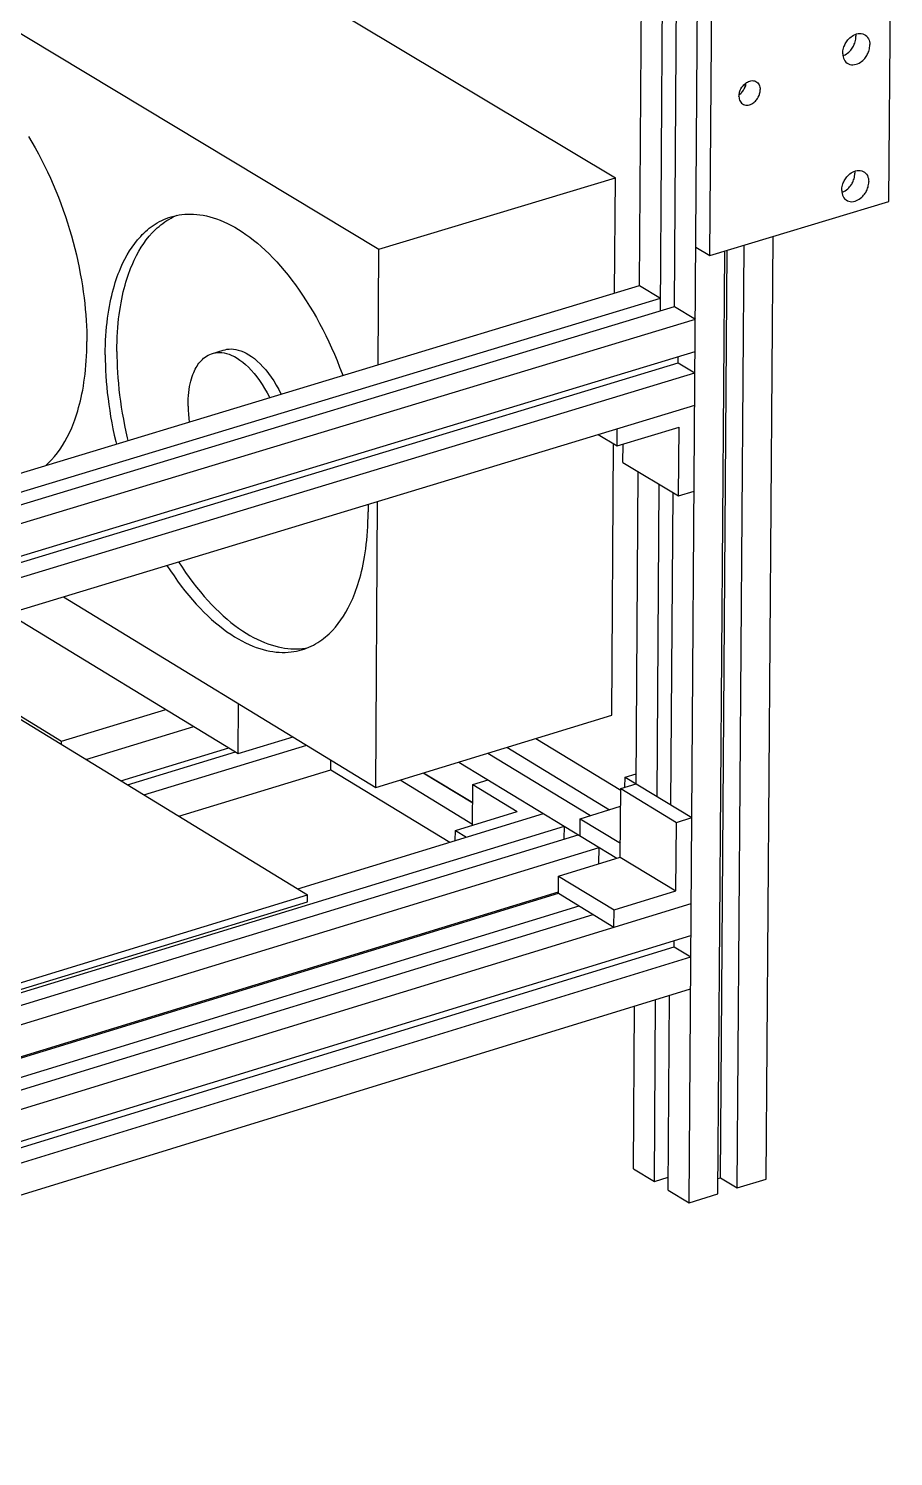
# Model space of a CAD drawing. Header units: millimetres. Extents: x -320 to 345, y -425 to 415.
# Drawn here: x 163.7 to 345.3, y -374.6 to -74.6 of the extents above; entities that cross this region are included whole.
import ezdxf

# ---------------------------------------------------------------- set-up
doc = ezdxf.new("R2010")
doc.units = ezdxf.units.MM
doc.layers.add('VISIBLE', color=7, linetype='Continuous')

msp = doc.modelspace()

# ---------------------------------------------------------------- linework, layer by layer
at = {"layer": 'VISIBLE'}
for p, q in [((302.41, -321.28), (306.42, 243.38)), ((344.37, -110.91), (345.34, 9.41)), ((306.77, -122.29), (307.63, -1.87)), ((292.02, -128.58), (292.71, -27.19)), ((296.39, -133.87), (297.11, -29.8)), ((299.33, -132.98), (300.04, -31.54)), ((189.45, -47.51), (286.94, -105.93)), ((139.92, -62.33), (237.26, -120.94)), ((335.03, -78.2), (335.13, -77.98)), ((335.13, -77.98), (335.23, -77.78)), ((335.23, -77.78), (335.34, -77.58)), ((335.34, -77.58), (335.47, -77.38)), ((335.47, -77.38), (335.62, -77.17)), ((335.62, -77.17), (335.79, -76.96)), ((335.79, -76.96), (335.98, -76.75)), ((335.98, -76.75), (336.19, -76.54)), ((336.19, -76.54), (336.43, -76.34)), ((336.43, -76.34), (336.69, -76.15)), ((336.69, -76.15), (336.97, -75.98)), ((336.97, -75.98), (337.27, -75.83)), ((337.02, -78.08), (337.12, -77.86)), ((337.12, -77.86), (337.21, -77.62)), ((337.21, -77.62), (337.29, -77.37)), ((337.27, -75.83), (337.59, -75.72)), ((337.29, -77.37), (337.36, -77.1)), ((337.36, -77.1), (337.41, -76.81)), ((337.41, -75.79), (337.43, -75.88)), ((337.41, -76.81), (337.44, -76.51)), ((337.43, -75.88), (337.45, -76.2)), ((337.44, -76.51), (337.45, -76.2)), ((337.59, -75.72), (337.92, -75.65)), ((337.92, -75.65), (338.25, -75.61)), ((338.25, -75.61), (338.58, -75.63)), ((338.58, -75.63), (338.9, -75.7)), ((338.58, -75.63), (338.9, -75.7)), ((338.9, -75.7), (339.2, -75.81)), ((338.9, -75.7), (339.2, -75.81)), ((339.2, -75.81), (339.47, -75.98)), ((339.2, -75.81), (339.2, -75.81)), ((339.47, -75.98), (339.72, -76.18)), ((339.72, -76.18), (339.92, -76.43)), ((339.92, -76.43), (340.09, -76.71)), ((340.09, -76.71), (340.22, -77)), ((340.22, -77), (340.31, -77.31)), ((340.31, -77.31), (340.36, -77.63)), ((340.36, -77.63), (340.38, -77.95)), ((340.38, -78.26), (340.38, -77.95)), ((334.7, -79.86), (334.71, -79.54)), ((334.7, -79.86), (334.72, -80.17)), ((334.71, -79.54), (334.74, -79.24)), ((334.72, -80.17), (334.77, -80.49)), ((334.74, -79.24), (334.79, -78.96)), ((334.74, -80.27), (334.88, -80.22)), ((334.77, -80.49), (334.86, -80.8)), ((334.79, -78.96), (334.86, -78.69)), ((334.86, -78.69), (334.94, -78.43)), ((334.86, -80.8), (334.99, -81.1)), ((334.88, -80.22), (335.18, -80.07)), ((334.94, -78.43), (335.03, -78.2)), ((335.18, -80.07), (335.46, -79.9)), ((335.46, -79.9), (335.72, -79.72)), ((335.72, -79.72), (335.96, -79.52)), ((335.96, -79.52), (336.17, -79.31)), ((336.17, -79.31), (336.36, -79.1)), ((336.36, -79.1), (336.53, -78.89)), ((336.53, -78.89), (336.68, -78.68)), ((336.68, -78.68), (336.8, -78.47)), ((336.8, -78.47), (336.92, -78.28)), ((336.92, -78.28), (337.02, -78.08)), ((339.11, -81.06), (339.3, -80.85)), ((339.3, -80.85), (339.46, -80.63)), ((339.46, -80.63), (339.61, -80.43)), ((339.61, -80.43), (339.74, -80.22)), ((339.74, -80.22), (339.85, -80.03)), ((339.85, -80.03), (339.95, -79.82)), ((339.95, -79.82), (340.05, -79.61)), ((340.05, -79.61), (340.14, -79.37)), ((340.14, -79.37), (340.22, -79.12)), ((340.22, -79.12), (340.29, -78.85)), ((340.29, -78.85), (340.34, -78.56)), ((340.34, -78.56), (340.38, -78.26)), ((334.99, -81.1), (335.16, -81.37)), ((334.99, -81.1), (335.16, -81.37)), ((335.16, -81.37), (335.37, -81.62)), ((335.16, -81.37), (335.37, -81.62)), ((335.37, -81.62), (335.61, -81.83)), ((335.61, -81.83), (335.89, -81.99)), ((335.61, -81.83), (335.89, -81.99)), ((335.89, -81.99), (335.89, -81.99)), ((335.89, -81.99), (336.19, -82.11)), ((336.19, -82.11), (336.51, -82.17)), ((336.51, -82.17), (336.84, -82.19)), ((336.84, -82.19), (337.17, -82.16)), ((337.17, -82.16), (337.5, -82.08)), ((337.5, -82.08), (337.81, -81.97)), ((337.81, -81.97), (338.12, -81.82)), ((338.12, -81.82), (338.4, -81.65)), ((338.4, -81.65), (338.66, -81.47)), ((338.66, -81.47), (338.89, -81.27)), ((338.89, -81.27), (339.11, -81.06)), ((313.31, -87.22), (313.5, -86.91)), ((313.5, -86.91), (313.62, -86.74)), ((313.62, -86.74), (313.75, -86.58)), ((313.75, -86.58), (313.9, -86.41)), ((313.9, -86.41), (314.07, -86.25)), ((314.01, -87.24), (314.17, -86.91)), ((314.07, -86.25), (314.25, -86.09)), ((314.17, -86.91), (314.24, -86.72)), ((314.22, -86.78), (314.23, -86.11)), ((314.24, -86.72), (314.31, -86.52)), ((314.25, -86.09), (314.46, -85.94)), ((314.31, -86.52), (314.36, -86.31)), ((314.36, -86.31), (314.4, -86.08)), ((314.4, -86.08), (314.41, -85.97)), ((314.46, -85.94), (314.68, -85.81)), ((314.68, -85.81), (314.92, -85.7)), ((314.92, -85.7), (315.16, -85.61)), ((315.16, -85.61), (315.42, -85.55)), ((315.42, -85.55), (315.68, -85.52)), ((315.68, -85.52), (315.94, -85.53)), ((315.94, -85.53), (316.2, -85.59)), ((316.2, -85.59), (316.43, -85.68)), ((316.43, -85.68), (316.65, -85.81)), ((316.65, -85.81), (316.84, -85.97)), ((316.65, -85.81), (316.65, -85.81)), ((316.84, -85.97), (317, -86.16)), ((317, -86.16), (317.13, -86.38)), ((317.13, -86.38), (317.24, -86.61)), ((317.24, -86.61), (317.31, -86.86)), ((317.31, -86.86), (317.35, -87.11)), ((312.89, -88.86), (312.9, -88.61)), ((312.89, -88.86), (312.91, -89.11)), ((312.9, -88.61), (312.92, -88.38)), ((312.91, -88.49), (313.07, -88.37)), ((312.91, -89.11), (312.95, -89.36)), ((312.92, -88.38), (312.97, -88.15)), ((312.95, -89.36), (313.02, -89.6)), ((312.97, -88.15), (313.02, -87.94)), ((313.02, -87.94), (313.08, -87.74)), ((313.02, -89.6), (313.13, -89.83)), ((313.07, -88.37), (313.26, -88.21)), ((313.08, -87.74), (313.15, -87.55)), ((313.13, -89.83), (313.26, -90.05)), ((313.15, -87.55), (313.31, -87.22)), ((313.26, -88.21), (313.43, -88.05)), ((313.43, -88.05), (313.58, -87.88)), ((313.58, -87.88), (313.71, -87.72)), ((313.71, -87.72), (313.83, -87.55)), ((313.83, -87.55), (314.01, -87.24)), ((316.01, -90.12), (316.19, -89.96)), ((316.19, -89.96), (316.36, -89.8)), ((316.36, -89.8), (316.51, -89.63)), ((316.51, -89.63), (316.64, -89.47)), ((316.64, -89.47), (316.76, -89.3)), ((316.76, -89.3), (316.95, -88.99)), ((316.95, -88.99), (317.11, -88.66)), ((317.11, -88.66), (317.18, -88.47)), ((317.18, -88.47), (317.24, -88.27)), ((317.24, -88.27), (317.29, -88.06)), ((317.29, -88.06), (317.34, -87.84)), ((317.34, -87.84), (317.36, -87.6)), ((317.35, -87.11), (317.37, -87.36)), ((317.36, -87.6), (317.37, -87.36)), ((313.26, -90.05), (313.42, -90.24)), ((313.42, -90.24), (313.61, -90.41)), ((313.61, -90.41), (313.61, -90.41)), ((313.61, -90.41), (313.83, -90.54)), ((313.83, -90.54), (314.06, -90.63)), ((314.06, -90.63), (314.32, -90.68)), ((314.32, -90.68), (314.58, -90.69)), ((314.58, -90.69), (314.84, -90.67)), ((314.84, -90.67), (315.1, -90.61)), ((315.1, -90.61), (315.34, -90.52)), ((315.34, -90.52), (315.58, -90.4)), ((315.58, -90.4), (315.8, -90.27)), ((315.8, -90.27), (316.01, -90.12)), ((163.66, -97.28), (164.37, -98.46)), ((164.37, -98.46), (165.06, -99.67)), ((165.06, -99.67), (165.73, -100.9)), ((165.73, -100.9), (166.39, -102.15)), ((166.39, -102.15), (167.03, -103.42)), ((167.03, -103.42), (167.65, -104.71)), ((167.65, -104.71), (168.25, -106.01)), ((336.2, -105.11), (336.46, -104.92)), ((336.46, -104.92), (336.74, -104.75)), ((336.74, -104.75), (337.04, -104.61)), ((337.04, -104.61), (337.36, -104.5)), ((337.18, -104.56), (337.2, -104.65)), ((337.2, -104.65), (337.22, -104.96)), ((337.21, -105.27), (337.22, -104.96)), ((337.36, -104.5), (337.69, -104.42)), ((337.69, -104.42), (338.02, -104.39)), ((338.02, -104.39), (338.35, -104.4)), ((338.35, -104.4), (338.67, -104.47)), ((338.35, -104.4), (338.67, -104.47)), ((338.67, -104.47), (338.97, -104.58)), ((338.67, -104.47), (338.97, -104.58)), ((338.97, -104.58), (339.25, -104.75)), ((338.97, -104.58), (339.25, -104.75)), ((339.25, -104.75), (339.49, -104.96)), ((339.25, -104.75), (339.25, -104.75)), ((339.49, -104.96), (339.69, -105.2)), ((168.25, -106.01), (168.83, -107.33)), ((168.83, -107.33), (169.39, -108.66)), ((237.26, -120.94), (286.94, -105.93)), ((286.78, -130.17), (286.94, -105.93)), ((334.51, -108.02), (334.57, -107.73)), ((334.57, -107.73), (334.63, -107.46)), ((334.63, -107.46), (334.72, -107.21)), ((334.72, -107.21), (334.81, -106.97)), ((334.81, -106.97), (334.9, -106.75)), ((334.9, -106.75), (335.01, -106.55)), ((335.01, -106.55), (335.12, -106.35)), ((335.12, -106.35), (335.25, -106.15)), ((335.25, -106.15), (335.39, -105.94)), ((335.39, -105.94), (335.56, -105.73)), ((335.56, -105.73), (335.75, -105.52)), ((335.75, -105.52), (335.96, -105.31)), ((335.94, -108.07), (336.13, -107.86)), ((335.96, -105.31), (336.2, -105.11)), ((336.13, -107.86), (336.3, -107.65)), ((336.3, -107.65), (336.45, -107.44)), ((336.45, -107.44), (336.58, -107.24)), ((336.58, -107.24), (336.69, -107.04)), ((336.69, -107.04), (336.79, -106.84)), ((336.79, -106.84), (336.89, -106.62)), ((336.89, -106.62), (336.98, -106.38)), ((336.98, -106.38), (337.06, -106.13)), ((337.06, -106.13), (337.13, -105.86)), ((337.13, -105.86), (337.18, -105.57)), ((337.18, -105.57), (337.21, -105.27)), ((339.69, -105.2), (339.86, -105.48)), ((339.86, -105.48), (339.99, -105.77)), ((339.91, -108.14), (340, -107.88)), ((339.99, -105.77), (340.08, -106.08)), ((340, -107.88), (340.06, -107.61)), ((340.06, -107.61), (340.12, -107.33)), ((340.08, -106.08), (340.13, -106.4)), ((340.12, -107.33), (340.15, -107.03)), ((340.13, -106.4), (340.16, -106.72)), ((340.15, -107.03), (340.16, -106.72)), ((169.39, -108.66), (169.92, -110)), ((169.92, -110), (170.44, -111.34)), ((306.77, -122.29), (344.37, -110.91)), ((334.47, -108.63), (334.48, -108.32)), ((334.47, -108.63), (334.5, -108.94)), ((334.48, -108.32), (334.51, -108.02)), ((334.5, -108.94), (334.55, -109.26)), ((334.51, -109.03), (334.65, -108.98)), ((334.55, -109.26), (334.64, -109.57)), ((334.64, -109.57), (334.77, -109.87)), ((334.65, -108.98), (334.95, -108.84)), ((334.77, -109.87), (334.94, -110.14)), ((334.77, -109.87), (334.94, -110.14)), ((334.94, -110.14), (335.14, -110.39)), ((334.94, -110.14), (335.14, -110.39)), ((334.95, -108.84), (335.23, -108.67)), ((335.14, -110.39), (335.39, -110.59)), ((335.23, -108.67), (335.49, -108.48)), ((335.39, -110.59), (335.39, -110.59)), ((335.39, -110.59), (335.66, -110.76)), ((335.49, -108.48), (335.73, -108.28)), ((335.66, -110.76), (335.96, -110.87)), ((335.73, -108.28), (335.94, -108.07)), ((335.96, -110.87), (336.28, -110.94)), ((336.28, -110.94), (336.61, -110.95)), ((336.61, -110.95), (336.94, -110.92)), ((336.94, -110.92), (337.27, -110.85)), ((337.27, -110.85), (337.59, -110.73)), ((337.59, -110.73), (337.89, -110.59)), ((337.89, -110.59), (338.17, -110.42)), ((338.17, -110.42), (338.43, -110.23)), ((338.43, -110.23), (338.67, -110.03)), ((338.67, -110.03), (338.88, -109.82)), ((338.88, -109.82), (339.07, -109.61)), ((339.07, -109.61), (339.24, -109.4)), ((339.24, -109.4), (339.38, -109.19)), ((339.38, -109.19), (339.51, -108.99)), ((339.51, -108.99), (339.62, -108.79)), ((339.62, -108.79), (339.73, -108.59)), ((339.73, -108.59), (339.82, -108.37)), ((339.82, -108.37), (339.91, -108.14)), ((344.37, -110.91), (344.37, -110.91)), ((170.44, -111.34), (170.93, -112.7)), ((170.93, -112.7), (171.39, -114.05)), ((193.64, -114.11), (194.17, -113.96)), ((194.07, -114.16), (194.55, -113.94)), ((194.17, -113.96), (194.73, -113.84)), ((194.55, -113.94), (194.86, -113.81)), ((194.73, -113.84), (195.29, -113.73)), ((195.29, -113.73), (195.87, -113.65)), ((195.87, -113.65), (196.47, -113.59)), ((196.47, -113.59), (197.08, -113.56)), ((197.08, -113.56), (197.7, -113.55)), ((197.7, -113.55), (198.34, -113.57)), ((198.34, -113.57), (198.99, -113.62)), ((198.99, -113.62), (199.66, -113.7)), ((199.66, -113.7), (200.33, -113.81)), ((200.33, -113.81), (201.02, -113.95)), ((201.02, -113.95), (201.73, -114.12)), ((171.39, -114.05), (171.84, -115.41)), ((171.84, -115.41), (172.26, -116.76)), ((172.26, -116.76), (172.65, -118.11)), ((188.26, -117.19), (188.64, -116.86)), ((188.64, -116.86), (189.03, -116.54)), ((189.03, -116.54), (189.43, -116.24)), ((189.43, -116.24), (189.84, -115.94)), ((189.84, -115.94), (190.27, -115.66)), ((189.99, -117.14), (190.34, -116.79)), ((190.27, -115.66), (190.71, -115.39)), ((190.34, -116.79), (190.7, -116.45)), ((190.7, -116.45), (191.08, -116.13)), ((190.71, -115.39), (191.16, -115.14)), ((191.08, -116.13), (191.47, -115.81)), ((191.16, -115.14), (191.63, -114.9)), ((191.47, -115.81), (191.87, -115.5)), ((191.63, -114.9), (192.11, -114.68)), ((191.87, -115.5), (192.28, -115.21)), ((192.11, -114.68), (192.6, -114.47)), ((192.28, -115.21), (192.71, -114.92)), ((192.6, -114.47), (193.11, -114.28)), ((192.71, -114.92), (193.15, -114.66)), ((193.11, -114.28), (193.64, -114.11)), ((193.15, -114.66), (193.6, -114.4)), ((193.6, -114.4), (194.07, -114.16)), ((193.64, -114.11), (193.64, -114.11)), ((201.73, -114.12), (202.44, -114.33)), ((202.44, -114.33), (203.17, -114.57)), ((203.17, -114.57), (203.91, -114.85)), ((203.91, -114.85), (204.66, -115.16)), ((203.91, -114.85), (204.66, -115.16)), ((204.66, -115.16), (205.42, -115.51)), ((205.42, -115.51), (206.18, -115.9)), ((206.18, -115.9), (206.96, -116.32)), ((206.18, -115.9), (206.96, -116.32)), ((206.96, -116.32), (207.74, -116.79)), ((207.74, -116.79), (208.53, -117.29)), ((172.65, -118.11), (173.03, -119.46)), ((173.03, -119.46), (173.38, -120.8)), ((185.4, -120.48), (185.96, -119.71)), ((185.96, -119.71), (186.56, -118.96)), ((186.56, -118.96), (187.21, -118.23)), ((187.21, -118.23), (187.55, -117.87)), ((187.33, -120.54), (187.85, -119.75)), ((187.55, -117.87), (187.9, -117.53)), ((187.85, -119.75), (188.4, -118.97)), ((187.9, -117.53), (188.26, -117.19)), ((188.4, -118.97), (189, -118.22)), ((189, -118.22), (189.65, -117.49)), ((189.65, -117.49), (189.99, -117.14)), ((208.53, -117.29), (209.33, -117.83)), ((209.33, -117.83), (210.13, -118.42)), ((210.13, -118.42), (210.93, -119.04)), ((210.93, -119.04), (211.74, -119.7)), ((210.93, -119.04), (211.74, -119.7)), ((211.74, -119.7), (212.55, -120.4)), ((211.74, -119.7), (212.55, -120.4)), ((318.59, -316.28), (320.07, -118.27)), ((173.38, -120.8), (173.7, -122.14)), ((173.38, -120.8), (173.7, -122.14)), ((173.7, -122.14), (174, -123.46)), ((183.9, -123), (184.39, -122.1)), ((184.39, -122.1), (184.88, -121.27)), ((184.88, -121.27), (185.4, -120.48)), ((185.86, -123.23), (186.34, -122.26)), ((186.34, -122.26), (186.83, -121.37)), ((186.83, -121.37), (187.33, -120.54)), ((212.55, -120.4), (213.36, -121.14)), ((213.36, -121.14), (214.17, -121.93)), ((214.17, -121.93), (214.98, -122.75)), ((214.98, -122.75), (215.79, -123.6)), ((237.12, -145.2), (237.26, -120.94)), ((303.83, -120.54), (306.77, -122.29)), ((303.83, -120.54), (303.83, -120.54)), ((308.48, -319.41), (309.91, -121.34)), ((309.02, -316.01), (310.44, -121.18)), ((312.52, -318.16), (313.98, -120.11)), ((174, -123.46), (174.28, -124.78)), ((174.28, -124.78), (174.53, -126.08)), ((182.51, -126.11), (182.73, -125.55)), ((182.73, -125.55), (182.96, -125)), ((182.96, -125), (183.42, -123.96)), ((183.42, -123.96), (183.9, -123)), ((184.52, -126.57), (184.74, -125.96)), ((184.74, -125.96), (184.95, -125.38)), ((184.95, -125.38), (185.17, -124.81)), ((185.17, -124.81), (185.4, -124.26)), ((185.4, -124.26), (185.86, -123.23)), ((215.79, -123.6), (216.59, -124.5)), ((216.59, -124.5), (217.38, -125.43)), ((217.38, -125.43), (218.17, -126.4)), ((-16.54, -222.02), (292.02, -128.58)), ((174.53, -126.08), (174.76, -127.37)), ((174.76, -127.37), (174.97, -128.64)), ((174.97, -128.64), (175.16, -129.9)), ((174.97, -128.64), (175.16, -129.9)), ((181.49, -129.25), (181.68, -128.58)), ((181.68, -128.58), (181.88, -127.93)), ((181.88, -127.93), (182.08, -127.3)), ((182.08, -127.3), (182.3, -126.7)), ((182.3, -126.7), (182.51, -126.11)), ((183.74, -129.21), (183.93, -128.52)), ((183.93, -128.52), (184.12, -127.84)), ((184.12, -127.84), (184.32, -127.2)), ((184.32, -127.2), (184.52, -126.57)), ((218.17, -126.4), (218.96, -127.41)), ((218.96, -127.41), (219.73, -128.45)), ((219.73, -128.45), (220.49, -129.52)), ((292.02, -128.58), (296.41, -131.22)), ((-16.54, -226.02), (296.41, -131.22)), ((175.16, -129.9), (175.32, -131.14)), ((175.16, -129.9), (175.32, -131.14)), ((175.32, -131.14), (175.46, -132.36)), ((175.32, -131.14), (175.46, -132.36)), ((180.79, -132.16), (180.95, -131.4)), ((180.95, -131.4), (181.12, -130.66)), ((181.12, -130.66), (181.3, -129.94)), ((181.3, -129.94), (181.49, -129.25)), ((183.08, -132.2), (183.23, -131.42)), ((183.23, -131.42), (183.39, -130.66)), ((183.39, -130.66), (183.56, -129.92)), ((183.56, -129.92), (183.74, -129.21)), ((220.49, -129.52), (221.24, -130.62)), ((221.24, -130.62), (221.98, -131.75)), ((221.98, -131.75), (222.71, -132.91)), ((-16.54, -228.69), (299.33, -132.98)), ((175.46, -132.36), (175.58, -133.56)), ((175.58, -133.56), (175.68, -134.75)), ((175.68, -134.75), (175.76, -135.91)), ((180.25, -135.43), (180.37, -134.58)), ((180.37, -134.58), (180.5, -133.75)), ((180.5, -133.75), (180.64, -132.94)), ((180.64, -132.94), (180.79, -132.16)), ((182.58, -135.58), (182.69, -134.7)), ((182.69, -134.7), (182.81, -133.84)), ((182.81, -133.84), (182.94, -133.01)), ((182.94, -133.01), (183.08, -132.2)), ((222.71, -132.91), (223.42, -134.1)), ((223.42, -134.1), (224.12, -135.31)), ((299.33, -132.98), (303.73, -135.61)), ((-16.54, -232.7), (303.73, -135.61)), ((175.76, -135.91), (175.83, -137.05)), ((175.83, -137.05), (175.87, -138.16)), ((179.96, -138.15), (180.05, -137.22)), ((180.05, -137.22), (180.14, -136.31)), ((180.14, -136.31), (180.25, -135.43)), ((182.33, -138.36), (182.4, -137.41)), ((182.4, -137.41), (182.49, -136.48)), ((182.49, -136.48), (182.58, -135.58)), ((224.12, -135.31), (224.8, -136.55)), ((224.8, -136.55), (225.46, -137.81)), ((225.46, -137.81), (226.1, -139.08)), ((175.87, -138.16), (175.9, -139.26)), ((175.89, -141.38), (175.9, -140.33)), ((175.9, -139.26), (175.9, -140.33)), ((179.8, -141.07), (179.84, -140.07)), ((179.84, -140.07), (179.89, -139.1)), ((179.89, -139.1), (179.96, -138.15)), ((182.21, -141.36), (182.24, -140.34)), ((182.24, -140.34), (182.28, -139.34)), ((182.28, -139.34), (182.33, -138.36)), ((226.1, -139.08), (226.72, -140.38)), ((226.72, -140.38), (227.33, -141.69)), ((-16.54, -239.54), (303.68, -142.4)), ((175.77, -144.38), (175.83, -143.4)), ((175.83, -143.4), (175.87, -142.4)), ((175.87, -142.4), (175.89, -141.38)), ((179.76, -143.15), (179.77, -142.1)), ((179.76, -143.15), (179.77, -144.22)), ((179.77, -142.1), (179.8, -141.07)), ((182.2, -142.41), (182.21, -141.36)), ((182.2, -142.41), (182.21, -143.48)), ((182.21, -143.48), (182.24, -144.57)), ((200.17, -144.1), (200.44, -143.85)), ((200.44, -143.85), (200.73, -143.62)), ((200.73, -143.62), (201.04, -143.41)), ((201.04, -143.41), (201.37, -143.22)), ((201.37, -143.22), (201.72, -143.05)), ((201.72, -143.05), (202.09, -142.91)), ((202.09, -142.91), (204.53, -142.17)), ((202.09, -142.91), (202.48, -142.79)), ((202.48, -142.79), (202.9, -142.71)), ((202.9, -142.71), (203.33, -142.66)), ((203.33, -142.66), (203.78, -142.64)), ((203.78, -142.64), (204.26, -142.67)), ((204.26, -142.67), (204.75, -142.74)), ((204.53, -142.17), (204.93, -142.05)), ((204.75, -142.74), (205.27, -142.86)), ((204.93, -142.05), (205.34, -141.97)), ((205.27, -142.86), (205.8, -143.02)), ((205.34, -141.97), (205.77, -141.92)), ((205.77, -141.92), (206.23, -141.9)), ((205.8, -143.02), (206.35, -143.24)), ((206.23, -141.9), (206.7, -141.93)), ((206.35, -143.24), (206.91, -143.51)), ((206.7, -141.93), (207.2, -142)), ((206.91, -143.51), (207.48, -143.84)), ((207.2, -142), (207.71, -142.12)), ((207.48, -143.84), (208.07, -144.23)), ((207.71, -142.12), (208.24, -142.28)), ((208.24, -142.28), (208.79, -142.5)), ((208.79, -142.5), (209.35, -142.77)), ((209.35, -142.77), (209.93, -143.1)), ((209.93, -143.1), (210.51, -143.49)), ((210.51, -143.49), (211.1, -143.93)), ((211.1, -143.93), (211.7, -144.44)), ((227.33, -141.69), (227.91, -143.01)), ((227.91, -143.01), (228.47, -144.34)), ((300.13, -144.81), (300.14, -143.48)), ((303.68, -142.4), (303.68, -142.4)), ((-16.54, -240.89), (300.13, -144.81)), ((-16.54, -244.1), (303.65, -146.93)), ((175.53, -147.16), (175.62, -146.26)), ((175.62, -146.26), (175.7, -145.33)), ((175.7, -145.33), (175.77, -144.38)), ((179.77, -144.22), (179.8, -145.31)), ((179.8, -145.31), (179.84, -146.43)), ((179.84, -146.43), (179.9, -147.57)), ((182.24, -144.57), (182.28, -145.69)), ((182.28, -145.69), (182.34, -146.83)), ((182.34, -146.83), (182.42, -147.99)), ((198.18, -147.26), (198.35, -146.85)), ((198.35, -146.85), (198.52, -146.47)), ((198.52, -146.47), (198.69, -146.11)), ((198.69, -146.11), (198.87, -145.78)), ((198.87, -145.78), (199.06, -145.48)), ((199.06, -145.48), (199.25, -145.19)), ((199.25, -145.19), (199.46, -144.9)), ((199.46, -144.9), (199.68, -144.62)), ((199.68, -144.62), (199.91, -144.36)), ((199.91, -144.36), (200.17, -144.1)), ((208.07, -144.23), (208.66, -144.67)), ((208.66, -144.67), (209.25, -145.18)), ((209.25, -145.18), (209.85, -145.74)), ((209.85, -145.74), (210.44, -146.36)), ((210.44, -146.36), (211.03, -147.03)), ((211.7, -144.44), (212.29, -145)), ((212.29, -145), (212.89, -145.62)), ((212.89, -145.62), (213.47, -146.29)), ((213.47, -146.29), (214.05, -147.02)), ((228.47, -144.34), (229.01, -145.69)), ((229.01, -145.69), (229.52, -147.04)), ((300.13, -144.81), (303.65, -146.93)), ((175.03, -150.53), (175.17, -149.72)), ((175.17, -149.72), (175.3, -148.89)), ((175.3, -148.89), (175.42, -148.04)), ((175.42, -148.04), (175.53, -147.16)), ((179.9, -147.57), (179.98, -148.73)), ((179.98, -148.73), (180.08, -149.91)), ((180.08, -149.91), (180.2, -151.11)), ((182.42, -147.99), (182.52, -149.17)), ((182.52, -149.17), (182.64, -150.38)), ((197.39, -150.38), (197.49, -149.77)), ((197.49, -149.77), (197.61, -149.2)), ((197.61, -149.2), (197.73, -148.67)), ((197.73, -148.67), (197.87, -148.17)), ((197.87, -148.17), (198.02, -147.7)), ((198.02, -147.7), (198.18, -147.26)), ((211.03, -147.03), (211.61, -147.76)), ((211.61, -147.76), (212.18, -148.53)), ((212.18, -148.53), (212.72, -149.36)), ((212.72, -149.36), (213.25, -150.22)), ((214.05, -147.02), (214.62, -147.79)), ((214.62, -147.79), (215.17, -148.62)), ((215.17, -148.62), (215.7, -149.48)), ((215.7, -149.48), (216.2, -150.38)), ((229.52, -147.04), (229.68, -147.46)), ((174.37, -153.52), (174.55, -152.81)), ((174.55, -152.81), (174.71, -152.07)), ((174.71, -152.07), (174.87, -151.31)), ((174.87, -151.31), (175.03, -150.53)), ((180.2, -151.11), (180.35, -152.33)), ((180.35, -152.33), (180.51, -153.57)), ((182.64, -150.38), (182.79, -151.6)), ((182.79, -151.6), (182.95, -152.84)), ((182.95, -152.84), (183.14, -154.09)), ((197.17, -153.15), (197.19, -152.4)), ((197.19, -152.4), (197.24, -151.69)), ((197.24, -151.69), (197.3, -151.02)), ((197.3, -151.02), (197.39, -150.38)), ((213.25, -150.22), (213.76, -151.12)), ((213.76, -151.12), (214.24, -152.05)), ((214.24, -152.05), (214.27, -152.12)), ((216.2, -150.38), (216.68, -151.32)), ((216.68, -151.32), (216.71, -151.38)), ((-16.53, -250.94), (303.6, -153.71)), ((173.59, -156.15), (173.79, -155.53)), ((173.79, -155.53), (173.99, -154.88)), ((173.99, -154.88), (174.18, -154.21)), ((174.18, -154.21), (174.37, -153.52)), ((180.51, -153.57), (180.7, -154.83)), ((180.7, -154.83), (180.9, -156.1)), ((183.14, -154.09), (183.34, -155.37)), ((183.34, -155.37), (183.57, -156.65)), ((197.17, -153.93), (197.17, -153.15)), ((197.17, -153.93), (197.19, -154.75)), ((197.19, -154.75), (197.24, -155.59)), ((197.24, -155.59), (197.33, -156.47)), ((303.6, -153.71), (303.6, -153.71)), ((172.25, -159.48), (172.72, -158.45)), ((172.72, -158.45), (172.94, -157.91)), ((172.94, -157.91), (173.16, -157.34)), ((173.16, -157.34), (173.38, -156.76)), ((173.38, -156.76), (173.59, -156.15)), ((180.9, -156.1), (181.13, -157.39)), ((181.13, -157.39), (181.39, -158.69)), ((181.39, -158.69), (181.67, -160.01)), ((183.57, -156.65), (183.83, -157.95)), ((183.83, -157.95), (184.1, -159.27)), ((197.33, -156.47), (197.42, -157.23)), ((287.32, -162.27), (300.32, -158.32)), ((287.32, -162.27), (287.34, -158.65)), ((287.34, -158.65), (287.34, -158.65)), ((300.22, -172.78), (300.32, -158.32)), ((300.32, -158.32), (300.32, -158.32)), ((170.8, -162.16), (171.29, -161.33)), ((171.29, -161.33), (171.78, -160.44)), ((171.78, -160.44), (172.25, -159.48)), ((181.67, -160.01), (181.97, -161.33)), ((181.97, -161.33), (182.1, -161.87)), ((184.1, -159.27), (184.4, -160.59)), ((184.4, -160.59), (184.53, -161.13)), ((283.33, -159.87), (287.32, -162.27)), ((286.18, -218.85), (286.56, -161.81)), ((288.52, -165.73), (288.55, -161.89)), ((168.48, -165.19), (169.12, -164.47)), ((169.12, -164.47), (169.72, -163.72)), ((169.72, -163.72), (170.28, -162.95)), ((170.28, -162.95), (170.8, -162.16)), ((167.28, -166.35), (167.43, -166.22)), ((167.43, -166.22), (167.79, -165.88)), ((167.79, -165.88), (168.14, -165.54)), ((168.14, -165.54), (168.48, -165.19)), ((288.52, -165.73), (300.22, -172.78)), ((288.52, -165.73), (288.52, -165.73)), ((291.3, -233.27), (291.75, -167.67)), ((295.68, -235.93), (296.13, -170.32)), ((236.63, -234), (236.96, -173.95)), ((298.6, -237.7), (299.06, -172.08)), ((300.22, -172.78), (303.47, -171.79)), ((303.47, -171.79), (303.47, -171.79)), ((234.98, -174.55), (234.99, -175.05)), ((234.99, -175.05), (235, -176.13)), ((234.99, -177.18), (235, -176.13)), ((234.86, -180.19), (234.92, -179.21)), ((234.92, -179.21), (234.96, -178.2)), ((234.96, -178.2), (234.99, -177.18)), ((234.5, -183.85), (234.61, -182.97)), ((234.61, -182.97), (234.7, -182.07)), ((234.7, -182.07), (234.79, -181.14)), ((234.79, -181.14), (234.86, -180.19)), ((234.1, -186.35), (234.24, -185.54)), ((234.24, -185.54), (234.38, -184.71)), ((234.38, -184.71), (234.5, -183.85)), ((192.74, -187.38), (193.47, -188.49)), ((193.47, -188.49), (194.22, -189.59)), ((195.18, -186.64), (195.91, -187.75)), ((195.91, -187.75), (196.65, -188.85)), ((196.65, -188.85), (197.41, -189.92)), ((233.43, -189.35), (233.61, -188.63)), ((233.61, -188.63), (233.78, -187.9)), ((233.78, -187.9), (233.95, -187.14)), ((233.95, -187.14), (234.1, -186.35)), ((194.22, -189.59), (194.98, -190.66)), ((194.98, -190.66), (195.75, -191.7)), ((195.75, -191.7), (196.52, -192.7)), ((197.41, -189.92), (198.18, -190.96)), ((198.18, -190.96), (198.96, -191.96)), ((198.96, -191.96), (199.75, -192.93)), ((232.43, -192.59), (232.64, -191.99)), ((232.64, -191.99), (232.85, -191.36)), ((232.85, -191.36), (233.05, -190.71)), ((233.05, -190.71), (233.24, -190.04)), ((233.24, -190.04), (233.43, -189.35)), ((170.98, -193.99), (236.63, -234)), ((196.52, -192.7), (197.31, -193.67)), ((197.31, -193.67), (198.1, -194.61)), ((198.1, -194.61), (198.9, -195.5)), ((199.75, -192.93), (200.54, -193.87)), ((200.54, -193.87), (201.34, -194.76)), ((201.34, -194.76), (202.14, -195.62)), ((231.29, -195.33), (231.76, -194.29)), ((231.76, -194.29), (231.99, -193.75)), ((231.99, -193.75), (232.21, -193.18)), ((232.21, -193.18), (232.43, -192.59)), ((159.48, -197.48), (207.7, -226.9)), ((198.9, -195.5), (199.7, -196.36)), ((199.7, -196.36), (200.51, -197.18)), ((200.51, -197.18), (201.32, -197.97)), ((201.32, -197.97), (202.12, -198.71)), ((202.14, -195.62), (202.95, -196.44)), ((202.95, -196.44), (203.76, -197.22)), ((203.76, -197.22), (204.56, -197.97)), ((204.56, -197.97), (205.37, -198.67)), ((229.82, -198.01), (230.32, -197.18)), ((230.32, -197.18), (230.81, -196.29)), ((230.81, -196.29), (231.29, -195.33)), ((202.12, -198.71), (202.93, -199.41)), ((202.93, -199.41), (203.74, -200.08)), ((203.74, -200.08), (204.54, -200.7)), ((204.54, -200.7), (205.34, -201.29)), ((205.37, -198.67), (206.18, -199.33)), ((206.18, -199.33), (206.98, -199.96)), ((206.98, -199.96), (207.78, -200.54)), ((207.78, -200.54), (208.57, -201.09)), ((227.48, -201.04), (228.13, -200.31)), ((228.13, -200.31), (228.73, -199.56)), ((228.73, -199.56), (229.29, -198.79)), ((229.29, -198.79), (229.82, -198.01)), ((205.34, -201.29), (206.13, -201.83)), ((206.13, -201.83), (206.92, -202.34)), ((206.92, -202.34), (207.7, -202.81)), ((207.7, -202.81), (208.48, -203.23)), ((208.48, -203.23), (209.24, -203.63)), ((208.48, -203.23), (209.24, -203.63)), ((208.57, -201.09), (209.36, -201.6)), ((209.24, -203.63), (210, -203.98)), ((209.24, -203.63), (210, -203.98)), ((209.36, -201.6), (210.14, -202.06)), ((210, -203.98), (210.75, -204.3)), ((210.14, -202.06), (210.92, -202.49)), ((210.92, -202.49), (211.68, -202.88)), ((211.68, -202.88), (212.44, -203.24)), ((212.44, -203.24), (213.19, -203.55)), ((213.19, -203.55), (213.93, -203.83)), ((213.93, -203.83), (214.65, -204.08)), ((223.51, -204.1), (223.97, -203.85)), ((223.97, -203.85), (224.41, -203.58)), ((224.41, -203.58), (224.84, -203.3)), ((224.84, -203.3), (225.25, -203.01)), ((225.25, -203.01), (225.65, -202.71)), ((225.65, -202.71), (226.04, -202.39)), ((226.04, -202.39), (226.42, -202.07)), ((226.42, -202.07), (226.79, -201.73)), ((226.79, -201.73), (227.14, -201.39)), ((227.14, -201.39), (227.48, -201.04)), ((136.83, -204.36), (222.24, -256.57)), ((137.61, -204.13), (170.58, -224.28)), ((210.75, -204.3), (211.49, -204.58)), ((211.49, -204.58), (212.21, -204.82)), ((212.21, -204.82), (212.93, -205.03)), ((212.93, -205.03), (213.63, -205.21)), ((213.63, -205.21), (214.32, -205.36)), ((214.32, -205.36), (215, -205.47)), ((214.65, -204.08), (215.37, -204.29)), ((215, -205.47), (215.66, -205.56)), ((215.37, -204.29), (216.07, -204.47)), ((215.66, -205.56), (216.32, -205.61)), ((216.07, -204.47), (216.76, -204.62)), ((216.32, -205.61), (216.95, -205.64)), ((216.76, -204.62), (217.44, -204.73)), ((216.95, -205.64), (217.58, -205.63)), ((217.44, -204.73), (218.1, -204.81)), ((217.58, -205.63), (218.19, -205.61)), ((218.1, -204.81), (218.76, -204.87)), ((218.19, -205.61), (218.79, -205.55)), ((218.76, -204.87), (219.39, -204.89)), ((218.79, -205.55), (219.37, -205.47)), ((219.37, -205.47), (219.93, -205.37)), ((219.39, -204.89), (220.02, -204.89)), ((219.93, -205.37), (220.49, -205.25)), ((220.02, -204.89), (220.63, -204.86)), ((220.49, -205.25), (221.03, -205.1)), ((220.63, -204.86), (221.23, -204.81)), ((221.03, -205.1), (221.55, -204.94)), ((221.03, -205.1), (221.03, -205.1)), ((221.23, -204.81), (221.81, -204.73)), ((221.55, -204.94), (222.06, -204.75)), ((221.81, -204.73), (222.37, -204.63)), ((222.06, -204.75), (222.56, -204.55)), ((222.56, -204.55), (223.04, -204.33)), ((223.04, -204.33), (223.51, -204.1)), ((170.58, -224.28), (192.48, -217.61)), ((207.7, -226.9), (207.75, -216.4)), ((236.63, -234), (286.18, -218.85)), ((286.18, -218.85), (286.18, -218.85)), ((175.68, -228.11), (198.35, -221.2)), ((170.58, -224.99), (170.58, -224.28)), ((207.7, -226.9), (219.22, -223.39)), ((270.22, -223.73), (288.06, -234.57)), ((183.02, -232.6), (205.7, -225.68)), ((184.44, -233.46), (207.12, -226.54)), ((187.9, -235.58), (222.1, -225.15)), ((260.11, -226.82), (281.67, -239.93)), ((264.15, -225.58), (285.71, -238.69)), ((195.23, -240.06), (227.17, -230.31)), ((227.17, -230.31), (227.18, -228.24)), ((227.17, -230.31), (252.16, -245.54)), ((246.58, -230.95), (256.96, -237.27)), ((246.65, -230.93), (256.96, -237.21)), ((254.04, -228.67), (287.25, -248.88)), ((241.73, -232.44), (256.94, -241.7)), ((256.93, -241.95), (256.99, -233.43)), ((256.99, -233.43), (260.22, -232.44)), ((256.99, -233.43), (266.29, -239.09)), ((260.22, -232.44), (260.22, -232.44)), ((288.06, -234.26), (291.3, -233.27)), ((288.95, -233.99), (288.97, -231.85)), ((288.97, -231.85), (291.32, -231.13)), ((288.97, -231.85), (302.98, -240.36)), ((287.96, -248.66), (288.06, -234.26)), ((288.06, -234.26), (299.74, -241.36)), ((220.2, -255.33), (271.86, -239.51)), ((253.33, -243.06), (266.29, -239.09)), ((266.29, -239.09), (266.29, -239.09)), ((271.86, -239.51), (271.86, -239.51)), ((279.54, -240.58), (288.03, -237.98)), ((-16.5, -331.83), (276.22, -242.17)), ((276.2, -244.84), (276.22, -242.17)), ((279.52, -244.17), (279.54, -240.58)), ((279.54, -240.58), (287.98, -245.71)), ((299.64, -255.77), (299.74, -241.36)), ((299.74, -241.36), (302.98, -240.36)), ((-16.5, -334.52), (279.13, -243.94)), ((253.31, -245.19), (253.33, -243.06)), ((253.33, -243.06), (255.65, -244.47)), ((255.65, -244.47), (255.65, -244.47)), ((279.13, -243.94), (279.13, -243.94)), ((279.52, -244.17), (279.52, -244.17)), ((-13.19, -337.54), (283.5, -246.6)), ((274.99, -252.64), (287.96, -248.66)), ((283.48, -250.04), (283.5, -246.6)), ((287.96, -248.66), (299.64, -255.77)), ((274.96, -256.24), (274.99, -252.64)), ((274.99, -252.64), (286.66, -259.75)), ((-16.5, -329.68), (222.24, -256.57)), ((-7.95, -342.72), (274.97, -255.95)), ((-7.63, -342.92), (274.96, -256.24)), ((222.23, -258.02), (222.24, -256.57)), ((274.96, -256.24), (286.64, -263.35)), ((286.66, -259.75), (299.64, -255.77)), ((-16.5, -331.13), (222.23, -258.02)), ((-16.49, -356.43), (302.86, -258.37)), ((-3.3, -345.64), (279.34, -258.91)), ((-0.41, -347.45), (282.26, -260.68)), ((222.23, -258.02), (222.23, -258.02)), ((286.64, -263.35), (286.66, -259.75)), ((302.86, -258.37), (302.86, -258.37)), ((-16.49, -363.24), (302.81, -265.12)), ((299.27, -267.49), (299.28, -266.2)), ((302.81, -265.12), (302.81, -265.12)), ((-16.49, -364.53), (299.27, -267.49)), ((-16.49, -367.77), (302.78, -269.62)), ((299.27, -267.49), (302.78, -269.62)), ((-16.49, -374.57), (302.73, -276.36)), ((295.12, -316.82), (295.38, -278.62)), ((298.03, -318.6), (298.32, -277.72)), ((302.73, -276.36), (302.73, -276.36)), ((290.75, -314.14), (290.98, -279.98)), ((290.75, -314.14), (295.12, -316.82)), ((290.75, -314.14), (290.75, -314.14)), ((295.12, -316.82), (298.05, -315.91)), ((308.5, -316.17), (309.02, -316.01)), ((309.02, -316.01), (312.52, -318.16)), ((312.52, -318.16), (318.59, -316.28)), ((318.59, -316.28), (318.59, -316.28)), ((298.03, -318.6), (302.41, -321.28)), ((298.03, -318.6), (298.03, -318.6)), ((302.41, -321.28), (308.48, -319.41)), ((308.48, -319.41), (308.48, -319.41))]:
    msp.add_line(p, q, dxfattribs=at)

doc.saveas('drawing.dxf')
